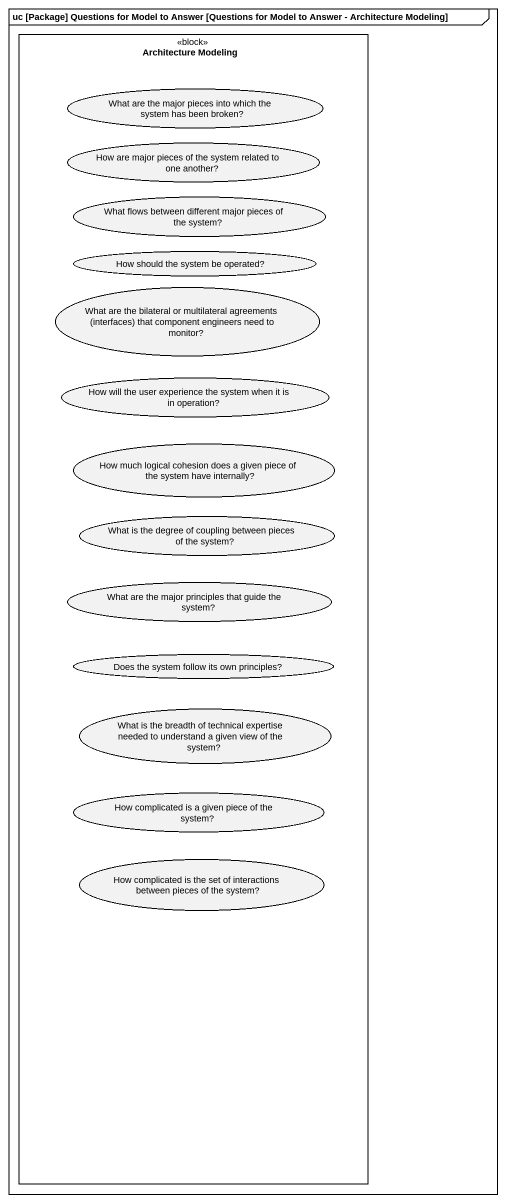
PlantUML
@startuml
mainframe uc [Package] Questions for Model to Answer [Questions for Model to Answer - Architecture Modeling]
rectangle "Architecture Modeling" as Architecture_Modeling <<block>> {
  usecase "What are the major pieces into which the system has been broken?" as What_are_the_major_pieces
  usecase "How are major pieces of the system related to one another?" as How_are_major_pieces_of_the
  usecase "What flows between different major pieces of the system?" as What_flows_between
  usecase "How should the system be operated?" as How_should_the_system_be
  usecase "What are the bilateral or multilateral agreements (interfaces) that component engineers need to monitor?" as What_are_the_bilateral_or
  usecase "How will the user experience the system when it is in operation?" as How_will_the_user
  usecase "How much logical cohesion does a given piece of the system have internally?" as How_much_logical_cohesion
  usecase "What is the degree of coupling between pieces of the system?" as What_is_the_degree_of
  usecase "What are the major principles that guide the system?" as What_are_the_major
  usecase "Does the system follow its own principles?" as Does_the_system_follow_its
  usecase "What is the breadth of technical expertise needed to understand a given view of the system?" as What_is_the_breadth_of
  usecase "How complicated is a given piece of the system?" as How_complicated_is_a_given
  usecase "How complicated is the set of interactions between pieces of the system?" as How_complicated_is_the_set
}
@enduml
